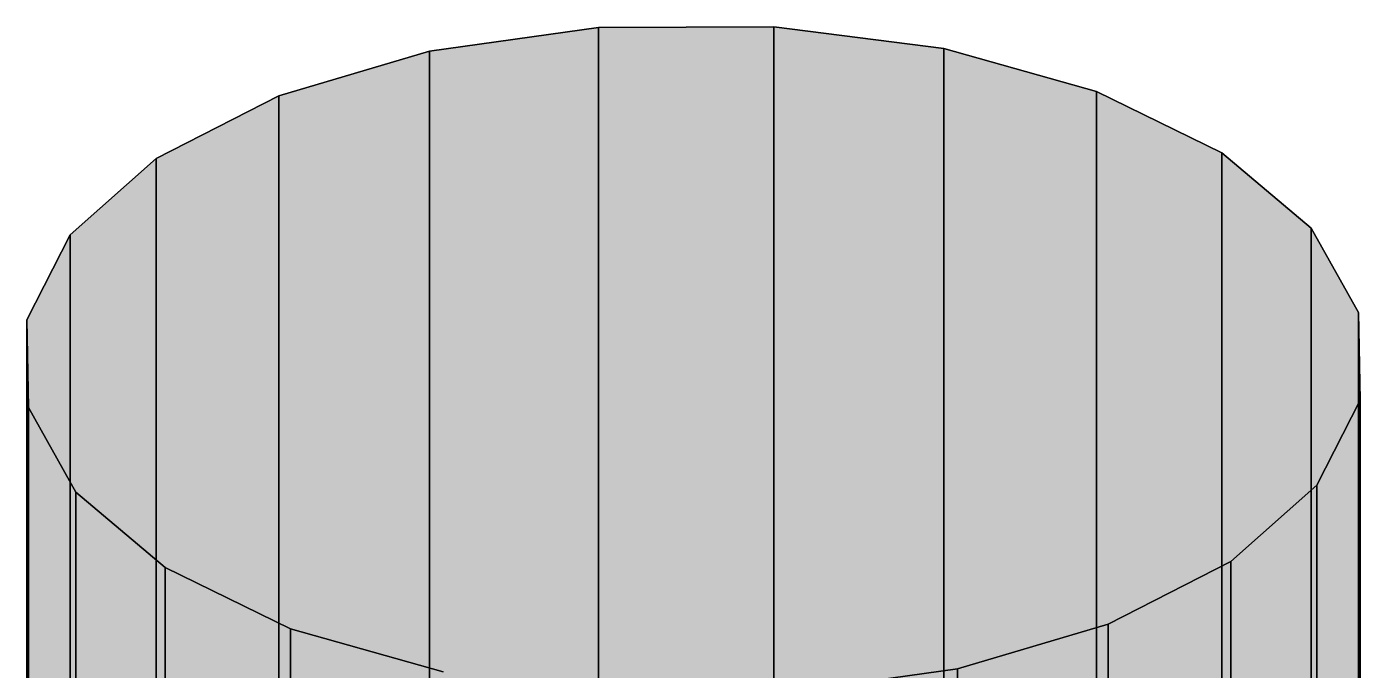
# Model space of a CAD drawing. Header units: millimetres. Extents: x 50 to 612415, y 2 to 4150.
# Drawn here: x 564912.6 to 565012, y 3056.8 to 3104.8 of the extents above; entities that cross this region are included whole.
import ezdxf

# ---------------------------------------------------------------- set-up
doc = ezdxf.new("R2010")
doc.units = ezdxf.units.MM
doc.layers.add('HATCH', color=8, linetype='Continuous', lineweight=9)
doc.layers.add('OUTLINE', color=7, linetype='Continuous', lineweight=25)

msp = doc.modelspace()

# ---------------------------------------------------------------- hatches: boundary and pattern name
at = {"layer": 'HATCH', "true_color": 0xaeb3b7}
for points in [[(564955.235, 2942.128), (564942.645, 2940.367), (564942.645, 3103.008), (564955.235, 3104.769)], [(564980.972, 2940.578), (564968.308, 2942.2), (564968.308, 3104.841), (564980.972, 3103.218)], [(564969.4, 2892.551), (564981.99, 2894.313), (564981.99, 3056.953), (564969.4, 3055.192)]]:
    msp.add_hatch(color=253, dxfattribs=at).paths.add_polyline_path(points)
at = {"layer": 'HATCH', "true_color": 0xb7bcc0}
for points in [[(564981.99, 3056.953), (564955.235, 3104.769), (564942.645, 3103.008)], [(564981.99, 3056.953), (564968.308, 3104.841), (564955.235, 3104.769)], [(564981.99, 3056.953), (564980.972, 3103.218), (564968.308, 3104.841)], [(564981.99, 3056.953), (564942.645, 3103.008), (564931.395, 3099.677)], [(564981.99, 3056.953), (564992.366, 3100.012), (564980.972, 3103.218)], [(564981.99, 3056.953), (564931.395, 3099.677), (564922.253, 3095.004)], [(564981.99, 3056.953), (565001.711, 3095.441), (564992.366, 3100.012)], [(564981.99, 3056.953), (564922.253, 3095.004), (564915.841, 3089.308)], [(564981.99, 3056.953), (565008.372, 3089.817), (565001.711, 3095.441)], [(564981.99, 3056.953), (565011.895, 3083.522), (565008.372, 3089.817)], [(564981.99, 3056.953), (564915.841, 3089.308), (564912.597, 3082.976)], [(564981.99, 3056.953), (564912.597, 3082.976), (564912.741, 3076.439)], [(564981.99, 3056.953), (565012.038, 3076.985), (565011.895, 3083.522)], [(564981.99, 3056.953), (565008.794, 3070.653), (565012.038, 3076.985)], [(564981.99, 3056.953), (564912.741, 3076.439), (564916.263, 3070.144)], [(564981.99, 3056.953), (564916.263, 3070.144), (564922.924, 3064.519)], [(564981.99, 3056.953), (565002.382, 3064.956), (565008.794, 3070.653)], [(564981.99, 3056.953), (564993.239, 3060.283), (565002.382, 3064.956)], [(564981.99, 3056.953), (564922.924, 3064.519), (564932.269, 3059.948)], [(564981.99, 3056.953), (564932.269, 3059.948), (564943.663, 3056.742)], [(564981.99, 3056.953), (564943.663, 3056.742), (564956.327, 3055.12)], [(564981.99, 3056.953), (564956.327, 3055.12), (564969.4, 3055.192)]]:
    msp.add_hatch(color=9, dxfattribs=at).paths.add_polyline_path(points)
at = {"layer": 'HATCH', "true_color": 0xaeb4b7}
msp.add_hatch(color=253, dxfattribs=at).paths.add_polyline_path([(564968.308, 2942.2), (564955.235, 2942.128), (564955.235, 3104.769), (564968.308, 3104.841)])
at = {"layer": 'HATCH', "true_color": 0xadb2b6}
for points in [[(564942.645, 2940.367), (564931.395, 2937.037), (564931.395, 3099.677), (564942.645, 3103.008)], [(564992.366, 2937.372), (564980.972, 2940.578), (564980.972, 3103.218), (564992.366, 3100.012)], [(564932.269, 2897.308), (564943.663, 2894.102), (564943.663, 3056.742), (564932.269, 3059.948)], [(564981.99, 2894.313), (564993.239, 2897.643), (564993.239, 3060.283), (564981.99, 3056.953)]]:
    msp.add_hatch(color=253, dxfattribs=at).paths.add_polyline_path(points)
at = {"layer": 'HATCH', "true_color": 0xabb0b4}
for points in [[(564931.395, 2937.037), (564922.253, 2932.364), (564922.253, 3095.004), (564931.395, 3099.677)], [(565001.711, 2932.801), (564992.366, 2937.372), (564992.366, 3100.012), (565001.711, 3095.441)], [(564993.239, 2897.643), (565002.382, 2902.316), (565002.382, 3064.956), (564993.239, 3060.283)], [(564922.924, 2901.879), (564932.269, 2897.308), (564932.269, 3059.948), (564922.924, 3064.519)]]:
    msp.add_hatch(color=253, dxfattribs=at).paths.add_polyline_path(points)
at = {"layer": 'HATCH', "true_color": 0xa8aeb1}
for points in [[(564922.253, 2932.364), (564915.841, 2926.667), (564915.841, 3089.308), (564922.253, 3095.004)], [(565002.382, 2902.316), (565008.794, 2908.012), (565008.794, 3070.653), (565002.382, 3064.956)]]:
    msp.add_hatch(color=253, dxfattribs=at).paths.add_polyline_path(points)
at = {"layer": 'HATCH', "true_color": 0xa9aeb1}
for points in [[(565008.372, 2927.176), (565001.711, 2932.801), (565001.711, 3095.441), (565008.372, 3089.817)], [(564916.263, 2907.504), (564922.924, 2901.879), (564922.924, 3064.519), (564916.263, 3070.144)]]:
    msp.add_hatch(color=253, dxfattribs=at).paths.add_polyline_path(points)
at = {"layer": 'HATCH', "true_color": 0xa6abae}
for points in [[(565011.895, 2920.881), (565008.372, 2927.176), (565008.372, 3089.817), (565011.895, 3083.522)], [(564915.841, 2926.667), (564912.597, 2920.335), (564912.597, 3082.976), (564915.841, 3089.308)], [(565008.794, 2908.012), (565012.038, 2914.345), (565012.038, 3076.985), (565008.794, 3070.653)], [(564912.741, 2913.799), (564916.263, 2907.504), (564916.263, 3070.144), (564912.741, 3076.439)]]:
    msp.add_hatch(color=253, dxfattribs=at).paths.add_polyline_path(points)
at = {"layer": 'HATCH', "true_color": 0xa3a8ab}
for points in [[(564912.597, 2920.335), (564912.741, 2913.799), (564912.741, 3076.439), (564912.597, 3082.976)], [(565012.038, 2914.345), (565011.895, 2920.881), (565011.895, 3083.522), (565012.038, 3076.985)]]:
    msp.add_hatch(color=253, dxfattribs=at).paths.add_polyline_path(points)

# ---------------------------------------------------------------- linework, layer by layer
at = {"layer": 'OUTLINE', "color": 139, "true_color": 0x42544a}
for p, q in [((564942.645, 3103.008), (564955.235, 3104.769)), ((564955.235, 3104.769), (564942.645, 3103.008)), ((564955.235, 3104.769), (564968.308, 3104.841)), ((564968.308, 3104.841), (564955.235, 3104.769)), ((564955.235, 2942.128), (564955.235, 3104.769)), ((564955.235, 3104.769), (564955.235, 2942.128)), ((564968.308, 3104.841), (564968.308, 2942.2)), ((564968.308, 2942.2), (564968.308, 3104.841)), ((564968.308, 3104.841), (564980.972, 3103.218)), ((564980.972, 3103.218), (564968.308, 3104.841)), ((564931.395, 3099.677), (564942.645, 3103.008)), ((564942.645, 3103.008), (564931.395, 3099.677)), ((564942.645, 2940.367), (564942.645, 3103.008)), ((564942.645, 3103.008), (564942.645, 2940.367)), ((564980.972, 3103.218), (564980.972, 2940.578)), ((564980.972, 2940.578), (564980.972, 3103.218)), ((564980.972, 3103.218), (564992.366, 3100.012)), ((564992.366, 3100.012), (564980.972, 3103.218)), ((564922.253, 3095.004), (564931.395, 3099.677)), ((564931.395, 3099.677), (564922.253, 3095.004)), ((564931.395, 2937.037), (564931.395, 3099.677)), ((564931.395, 3099.677), (564931.395, 2937.037)), ((564992.366, 3100.012), (564992.366, 2937.372)), ((564992.366, 2937.372), (564992.366, 3100.012)), ((564992.366, 3100.012), (565001.711, 3095.441)), ((565001.711, 3095.441), (564992.366, 3100.012)), ((564915.841, 3089.308), (564922.253, 3095.004)), ((564922.253, 3095.004), (564915.841, 3089.308)), ((564922.253, 2932.364), (564922.253, 3095.004)), ((564922.253, 3095.004), (564922.253, 2932.364)), ((565001.711, 3095.441), (565001.711, 2932.801)), ((565001.711, 2932.801), (565001.711, 3095.441)), ((565001.711, 3095.441), (565008.372, 3089.817)), ((565008.372, 3089.817), (565001.711, 3095.441)), ((565008.372, 3089.817), (565008.372, 2927.176)), ((565008.372, 2927.176), (565008.372, 3089.817)), ((565008.372, 3089.817), (565011.895, 3083.522)), ((565011.895, 3083.522), (565008.372, 3089.817)), ((564912.597, 3082.976), (564915.841, 3089.308)), ((564915.841, 3089.308), (564912.597, 3082.976)), ((564915.841, 2926.667), (564915.841, 3089.308)), ((564915.841, 3089.308), (564915.841, 2926.667)), ((564912.597, 2920.335), (564912.597, 3082.976)), ((564912.741, 3076.439), (564912.597, 3082.976)), ((564912.597, 3082.976), (564912.597, 2920.335)), ((564912.597, 3082.976), (564912.741, 3076.439)), ((565011.895, 3083.522), (565011.895, 2920.881)), ((565011.895, 2920.881), (565011.895, 3083.522)), ((565011.895, 3083.522), (565012.038, 3076.985)), ((565012.038, 3076.985), (565011.895, 3083.522)), ((565012.038, 3076.985), (565008.794, 3070.653)), ((565008.794, 3070.653), (565012.038, 3076.985)), ((565012.038, 3076.985), (565012.038, 2914.345)), ((565012.038, 2914.345), (565012.038, 3076.985)), ((564912.741, 2913.799), (564912.741, 3076.439)), ((564916.263, 3070.144), (564912.741, 3076.439)), ((564912.741, 3076.439), (564912.741, 2913.799)), ((564912.741, 3076.439), (564916.263, 3070.144)), ((564916.263, 2907.504), (564916.263, 3070.144)), ((564922.924, 3064.519), (564916.263, 3070.144)), ((564916.263, 3070.144), (564916.263, 2907.504)), ((564916.263, 3070.144), (564922.924, 3064.519)), ((565008.794, 3070.653), (565002.382, 3064.956)), ((565002.382, 3064.956), (565008.794, 3070.653)), ((565008.794, 3070.653), (565008.794, 2908.012)), ((565008.794, 2908.012), (565008.794, 3070.653)), ((565002.382, 3064.956), (564993.239, 3060.283)), ((564993.239, 3060.283), (565002.382, 3064.956)), ((565002.382, 3064.956), (565002.382, 2902.316)), ((565002.382, 2902.316), (565002.382, 3064.956)), ((564922.924, 2901.879), (564922.924, 3064.519)), ((564932.269, 3059.948), (564922.924, 3064.519)), ((564922.924, 3064.519), (564922.924, 2901.879)), ((564922.924, 3064.519), (564932.269, 3059.948)), ((564932.269, 2897.308), (564932.269, 3059.948)), ((564943.663, 3056.742), (564932.269, 3059.948)), ((564932.269, 3059.948), (564932.269, 2897.308)), ((564932.269, 3059.948), (564943.663, 3056.742)), ((564993.239, 3060.283), (564981.99, 3056.953)), ((564981.99, 3056.953), (564993.239, 3060.283)), ((564993.239, 3060.283), (564993.239, 2897.643)), ((564993.239, 2897.643), (564993.239, 3060.283)), ((564981.99, 3056.953), (564969.4, 3055.192)), ((564969.4, 3055.192), (564981.99, 3056.953)), ((564981.99, 3056.953), (564981.99, 2894.313)), ((564981.99, 2894.313), (564981.99, 3056.953))]:
    msp.add_line(p, q, dxfattribs=at)

doc.saveas('drawing.dxf')
